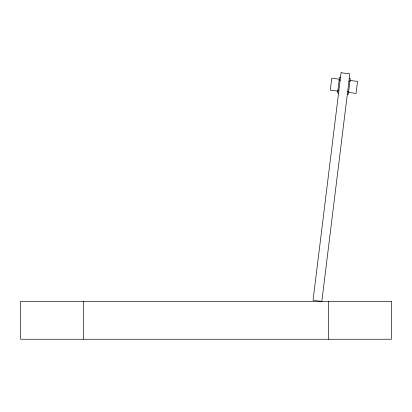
<?xml version="1.0" encoding="UTF-8"?>
<svg xmlns="http://www.w3.org/2000/svg" width="412" height="412" viewBox="0 0 412 412"><rect width="100%" height="100%" fill="white"/><g stroke="black" fill="none" stroke-linecap="round" stroke-linejoin="round"><path stroke-width="0.62" d="M340.497 77.451L339.498 77.327L337.572 92.942L338.576 93.066M349.263 78.527L350.262 78.651L348.341 94.271L347.337 94.147M339.272 79.171L331.758 78.244L330.29 90.171L337.799 91.098M350.04 80.469L357.549 81.396L356.076 93.375L348.562 92.448M339.153 80.129L340.152 80.252M348.918 81.329L349.917 81.452M337.917 90.14L338.922 90.264M347.682 91.346L348.686 91.469M328.338 301.409L328.338 339.246M83.662 301.409L83.662 339.246M341.074 72.754L313.053 300.327L321.818 301.409L349.839 73.836L341.074 72.754M391.4 301.409L20.6 301.409L20.6 339.246L391.4 339.246L391.4 301.409"/></g></svg>
